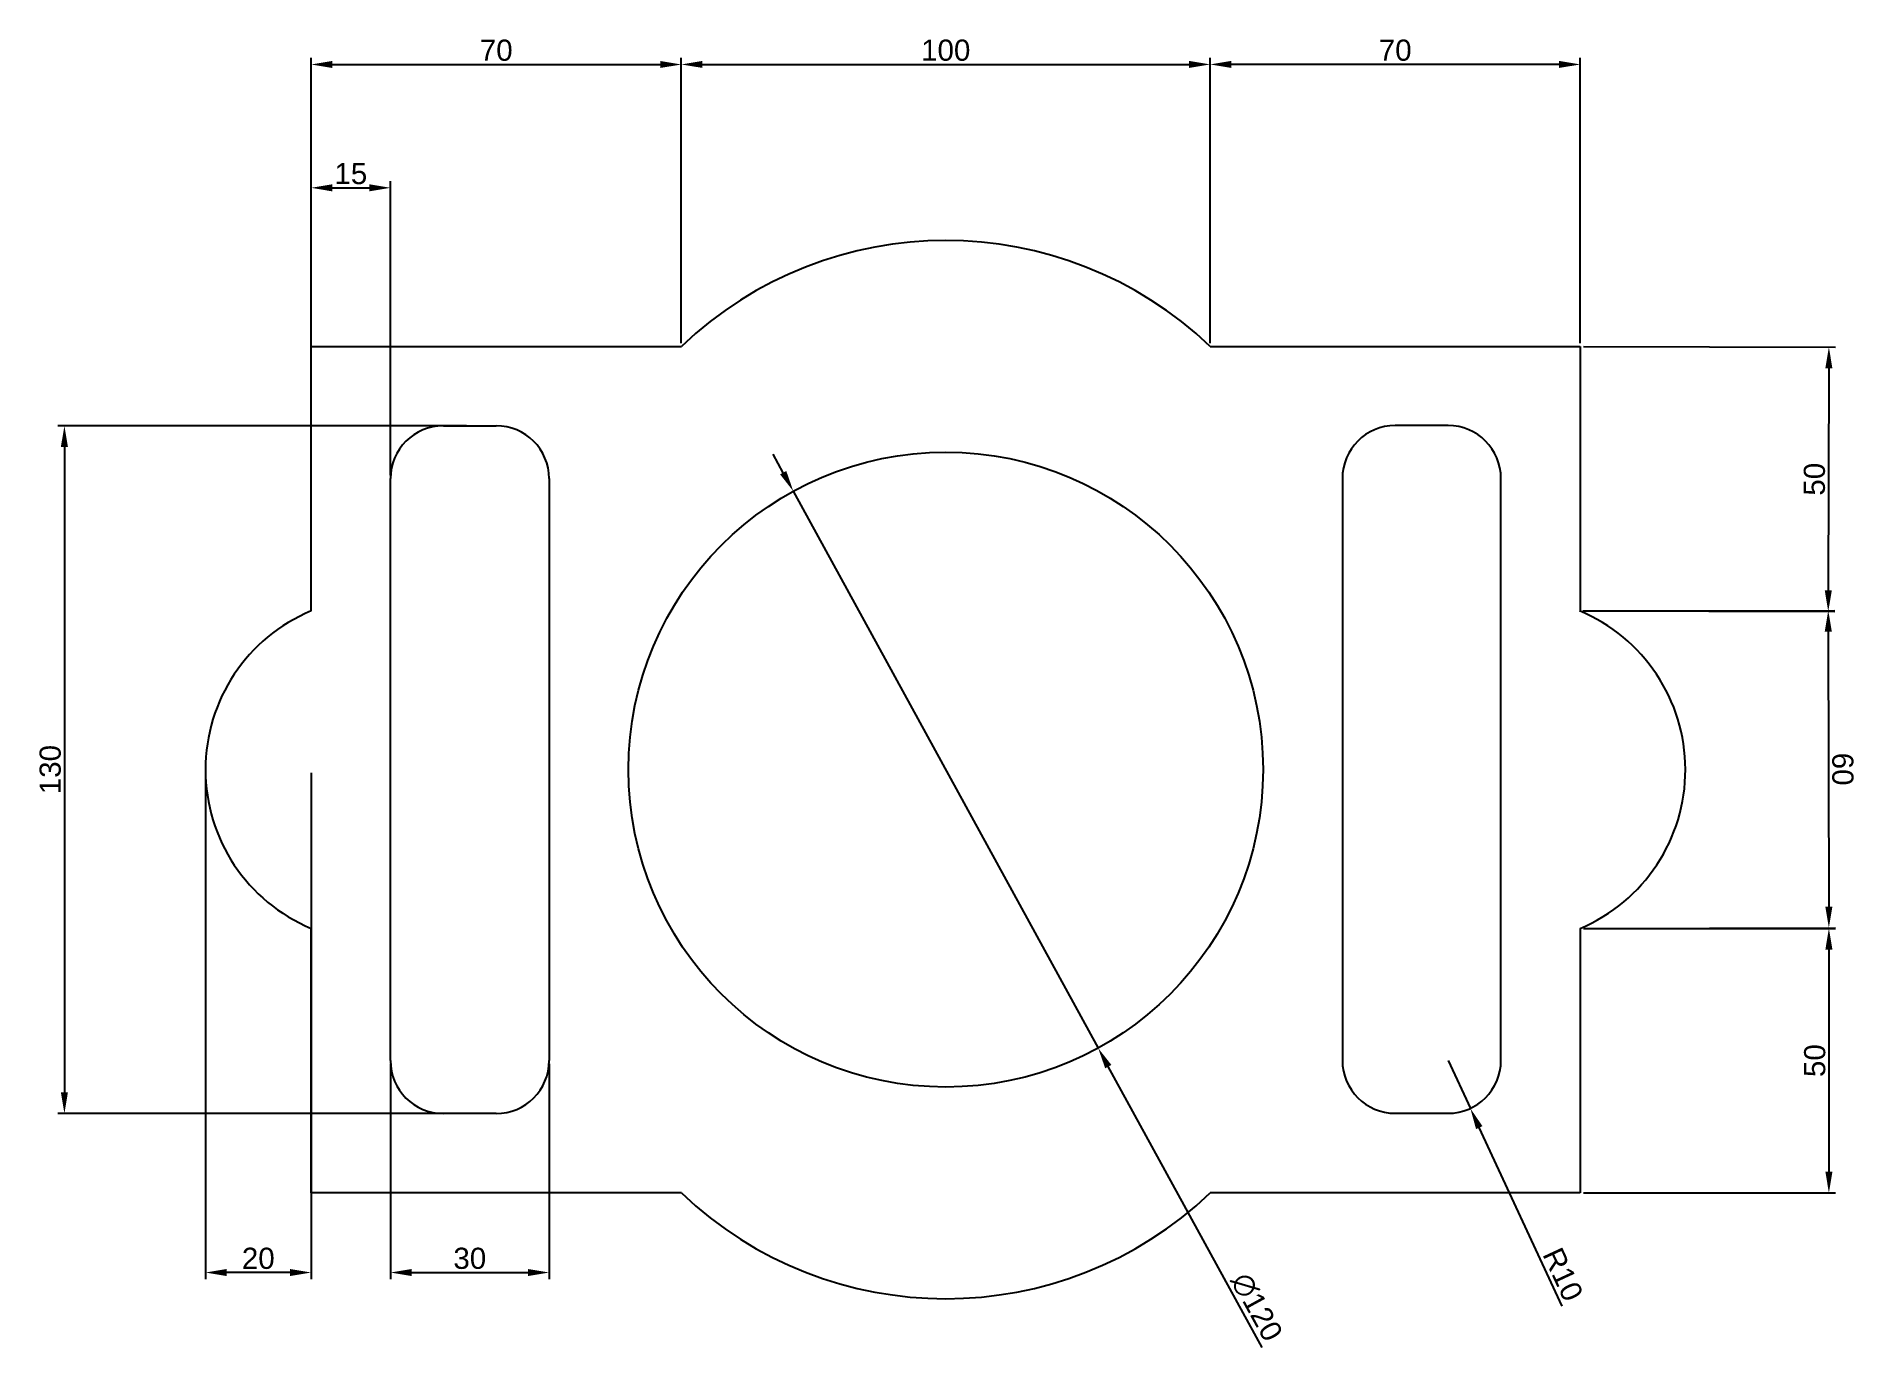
# Model space of a CAD drawing. Header units: millimetres. Extents: x 2076 to 2420, y 2025 to 2273.
import ezdxf

# ---------------------------------------------------------------- set-up
doc = ezdxf.new("R2010")
doc.units = ezdxf.units.MM
doc.layers.add('cotas', color=170, linetype='Continuous')
doc.styles.get("Standard").update_dxf_attribs({"font": 'arial.ttf'})
doc.dimstyles.new('ISO-25', dxfattribs={"dimtxt": 4, "dimasz": 4, "dimexe": 1.25, "dimexo": 0.625, "dimtad": 1, "dimtxsty": 'Standard', "dimcen": 2.5, "dimadec": 0, "dimazin": 0, "dimtfac": 1, "dimtmove": 0, "dimatfit": 3, "dimfxl": 1, "dimarcsym": 0})

# ---------------------------------------------------------------- blocks, each defined once
blk = doc.blocks.new('*D0')
at = {"layer": 'cotas', "color": 0, "lineweight": -2, "transparency": 16777216}
for p, q in [((2157.35, 2199.53), (2080.06, 2199.53)), ((2081.31, 2195.53), (2081.31, 2073.53)), ((2157.35, 2069.53), (2080.06, 2069.53))]:
    blk.add_line(p, q, dxfattribs=at)
at = {"layer": 'cotas', "color": 0, "transparency": 16777216}
for points in [[(2080.64, 2195.53), (2081.97, 2195.53), (2081.31, 2199.53)], [(2080.64, 2073.53), (2081.97, 2073.53), (2081.31, 2069.53)]]:
    blk.add_solid(points, dxfattribs=at)
at = {"layer": 'Defpoints', "color": 0, "transparency": 16777216}
for p in [(2157.97, 2199.53), (2081.31, 2069.53), (2157.97, 2069.53)]:
    blk.add_point(p, dxfattribs=at)
at = {"layer": 'cotas', "color": 0, "transparency": 16777216, "insert": (2078.64, 2134.53), "char_height": 4, "attachment_point": 5, "rotation": 90}
blk.add_mtext('130', dxfattribs=at)
blk = doc.blocks.new('*D1')
at = {"layer": 'cotas', "color": 0, "lineweight": -2, "transparency": 16777216}
for p, q in [((2142.97, 2078.9), (2142.97, 2038.23)), ((2172.97, 2078.9), (2172.97, 2038.23)), ((2146.97, 2039.48), (2168.97, 2039.48))]:
    blk.add_line(p, q, dxfattribs=at)
at = {"layer": 'cotas', "color": 0, "transparency": 16777216}
for points in [[(2146.97, 2040.14), (2146.97, 2038.81), (2142.97, 2039.48)], [(2168.97, 2040.14), (2168.97, 2038.81), (2172.97, 2039.48)]]:
    blk.add_solid(points, dxfattribs=at)
at = {"layer": 'Defpoints', "color": 0, "transparency": 16777216}
for p in [(2142.97, 2079.53), (2172.97, 2079.53), (2172.97, 2039.48)]:
    blk.add_point(p, dxfattribs=at)
at = {"layer": 'cotas', "color": 0, "transparency": 16777216, "insert": (2157.97, 2042.14), "char_height": 4, "attachment_point": 5}
blk.add_mtext('30', dxfattribs=at)
blk = doc.blocks.new('*D2')
at = {"layer": 'cotas', "color": 0, "lineweight": -2, "transparency": 16777216}
for p, q in [((2107.97, 2133.9), (2107.97, 2038.23)), ((2127.97, 2133.9), (2127.97, 2038.23)), ((2123.97, 2039.48), (2111.97, 2039.48))]:
    blk.add_line(p, q, dxfattribs=at)
at = {"layer": 'cotas', "color": 0, "transparency": 16777216}
for points in [[(2111.97, 2040.14), (2111.97, 2038.81), (2107.97, 2039.48)], [(2123.97, 2040.14), (2123.97, 2038.81), (2127.97, 2039.48)]]:
    blk.add_solid(points, dxfattribs=at)
at = {"layer": 'Defpoints', "color": 0, "transparency": 16777216}
for p in [(2107.97, 2134.53), (2127.97, 2134.53), (2107.97, 2039.48)]:
    blk.add_point(p, dxfattribs=at)
at = {"layer": 'cotas', "color": 0, "transparency": 16777216, "insert": (2117.97, 2042.14), "char_height": 4, "attachment_point": 5}
blk.add_mtext('20', dxfattribs=at)
blk = doc.blocks.new('*D3')
at = {"layer": 'cotas', "color": 0, "lineweight": -2, "transparency": 16777216}
for p, q in [((2127.97, 2190.15), (2127.97, 2245.75)), ((2131.97, 2244.5), (2138.97, 2244.5)), ((2142.97, 2190.15), (2142.97, 2245.75))]:
    blk.add_line(p, q, dxfattribs=at)
at = {"layer": 'cotas', "color": 0, "transparency": 16777216}
for points in [[(2131.97, 2245.17), (2131.97, 2243.83), (2127.97, 2244.5)], [(2138.97, 2245.17), (2138.97, 2243.83), (2142.97, 2244.5)]]:
    blk.add_solid(points, dxfattribs=at)
at = {"layer": 'Defpoints', "color": 0, "transparency": 16777216}
for p in [(2142.97, 2244.5), (2127.97, 2189.53), (2142.97, 2189.53)]:
    blk.add_point(p, dxfattribs=at)
at = {"layer": 'cotas', "color": 0, "transparency": 16777216, "insert": (2135.47, 2247.17), "char_height": 4, "attachment_point": 5}
blk.add_mtext('15', dxfattribs=at)
blk = doc.blocks.new('*D4')
at = {"layer": 'cotas', "color": 0, "lineweight": -2, "transparency": 16777216}
for p, q in [((2127.97, 2215.15), (2127.97, 2269.06)), ((2197.97, 2215.15), (2197.97, 2269.06)), ((2131.97, 2267.81), (2193.97, 2267.81))]:
    blk.add_line(p, q, dxfattribs=at)
at = {"layer": 'cotas', "color": 0, "transparency": 16777216}
for points in [[(2131.97, 2268.48), (2131.97, 2267.15), (2127.97, 2267.81)], [(2193.97, 2268.48), (2193.97, 2267.15), (2197.97, 2267.81)]]:
    blk.add_solid(points, dxfattribs=at)
at = {"layer": 'Defpoints', "color": 0, "transparency": 16777216}
for p in [(2197.97, 2267.81), (2127.97, 2214.53), (2197.97, 2214.53)]:
    blk.add_point(p, dxfattribs=at)
at = {"layer": 'cotas', "color": 0, "transparency": 16777216, "insert": (2162.97, 2270.48), "char_height": 4, "attachment_point": 5}
blk.add_mtext('70', dxfattribs=at)
blk = doc.blocks.new('*D5')
at = {"layer": 'cotas', "color": 0, "lineweight": -2, "transparency": 16777216}
for p, q in [((2197.97, 2215.15), (2197.97, 2269.07)), ((2297.97, 2215.15), (2297.97, 2269.07)), ((2201.97, 2267.82), (2293.97, 2267.82))]:
    blk.add_line(p, q, dxfattribs=at)
at = {"layer": 'cotas', "color": 0, "transparency": 16777216}
for points in [[(2201.97, 2268.49), (2201.97, 2267.16), (2197.97, 2267.82)], [(2293.97, 2268.49), (2293.97, 2267.16), (2297.97, 2267.82)]]:
    blk.add_solid(points, dxfattribs=at)
at = {"layer": 'Defpoints', "color": 0, "transparency": 16777216}
for p in [(2297.97, 2267.82), (2197.97, 2214.53), (2297.97, 2214.53)]:
    blk.add_point(p, dxfattribs=at)
at = {"layer": 'cotas', "color": 0, "transparency": 16777216, "insert": (2247.97, 2270.49), "char_height": 4, "attachment_point": 5}
blk.add_mtext('100', dxfattribs=at)
blk = doc.blocks.new('*D6')
at = {"layer": 'cotas', "color": 0, "lineweight": -2, "transparency": 16777216}
for p, q in [((2297.97, 2215.15), (2297.97, 2269.07)), ((2367.97, 2215.15), (2367.97, 2269.07)), ((2363.97, 2267.82), (2301.97, 2267.82))]:
    blk.add_line(p, q, dxfattribs=at)
at = {"layer": 'cotas', "color": 0, "transparency": 16777216}
for points in [[(2301.97, 2268.49), (2301.97, 2267.16), (2297.97, 2267.82)], [(2363.97, 2268.49), (2363.97, 2267.16), (2367.97, 2267.82)]]:
    blk.add_solid(points, dxfattribs=at)
at = {"layer": 'Defpoints', "color": 0, "transparency": 16777216}
for p in [(2297.97, 2267.82), (2297.97, 2214.53), (2367.97, 2214.53)]:
    blk.add_point(p, dxfattribs=at)
at = {"layer": 'cotas', "color": 0, "transparency": 16777216, "insert": (2332.97, 2270.49), "char_height": 4, "attachment_point": 5}
blk.add_mtext('70', dxfattribs=at)
blk = doc.blocks.new('*D7')
at = {"layer": 'cotas', "color": 0, "lineweight": -2, "transparency": 16777216}
for p, q in [((2368.6, 2214.53), (2416.23, 2214.41)), ((2414.97, 2210.41), (2414.87, 2168.41)), ((2368.48, 2164.53), (2416.11, 2164.41))]:
    blk.add_line(p, q, dxfattribs=at)
at = {"layer": 'cotas', "color": 0, "transparency": 16777216}
for points in [[(2414.31, 2210.41), (2415.64, 2210.41), (2414.98, 2214.41)], [(2414.2, 2168.42), (2415.54, 2168.41), (2414.86, 2164.41)]]:
    blk.add_solid(points, dxfattribs=at)
at = {"layer": 'Defpoints', "color": 0, "transparency": 16777216}
for p in [(2367.97, 2214.53), (2367.85, 2164.53), (2414.86, 2164.41)]:
    blk.add_point(p, dxfattribs=at)
at = {"layer": 'cotas', "color": 0, "transparency": 16777216, "insert": (2412.26, 2189.42), "char_height": 4, "attachment_point": 5, "rotation": 89.8583}
blk.add_mtext('50', dxfattribs=at)
blk = doc.blocks.new('*D8')
at = {"layer": 'cotas', "color": 0, "lineweight": -2, "transparency": 16777216}
for p, q in [((2368.48, 2164.53), (2416.11, 2164.63)), ((2414.87, 2160.63), (2414.98, 2108.63)), ((2368.6, 2104.53), (2416.23, 2104.63))]:
    blk.add_line(p, q, dxfattribs=at)
at = {"layer": 'cotas', "color": 0, "transparency": 16777216}
for points in [[(2415.54, 2160.63), (2414.2, 2160.63), (2414.86, 2164.63)], [(2415.64, 2108.63), (2414.31, 2108.63), (2414.98, 2104.63)]]:
    blk.add_solid(points, dxfattribs=at)
at = {"layer": 'Defpoints', "color": 0, "transparency": 16777216}
for p in [(2367.85, 2164.53), (2367.97, 2104.53), (2414.98, 2104.63)]:
    blk.add_point(p, dxfattribs=at)
at = {"layer": 'cotas', "color": 0, "transparency": 16777216, "insert": (2417.59, 2134.63), "char_height": 4, "attachment_point": 5, "rotation": 270.1181}
blk.add_mtext('60', dxfattribs=at)
blk = doc.blocks.new('*D9')
at = {"layer": 'cotas', "color": 0, "lineweight": -2, "transparency": 16777216}
for p, q in [((2368.6, 2104.53), (2416.23, 2104.53)), ((2414.98, 2100.53), (2414.98, 2058.53)), ((2368.6, 2054.53), (2416.23, 2054.53))]:
    blk.add_line(p, q, dxfattribs=at)
at = {"layer": 'cotas', "color": 0, "transparency": 16777216}
for points in [[(2414.32, 2100.53), (2415.65, 2100.53), (2414.98, 2104.53)], [(2414.32, 2058.53), (2415.65, 2058.53), (2414.98, 2054.53)]]:
    blk.add_solid(points, dxfattribs=at)
at = {"layer": 'Defpoints', "color": 0, "transparency": 16777216}
for p in [(2367.97, 2104.53), (2367.97, 2054.53), (2414.98, 2054.53)]:
    blk.add_point(p, dxfattribs=at)
at = {"layer": 'cotas', "color": 0, "transparency": 16777216, "insert": (2412.32, 2079.53), "char_height": 4, "attachment_point": 5, "rotation": 90}
blk.add_mtext('50', dxfattribs=at)
blk = doc.blocks.new('*D10')
at = {"layer": 'cotas', "color": 0, "lineweight": -2, "transparency": 16777216}
for p, q in [((2217.23, 2190.66), (2215.31, 2194.17)), ((2219.15, 2187.15), (2276.79, 2081.9)), ((2307.8, 2025.29), (2278.72, 2078.4))]:
    blk.add_line(p, q, dxfattribs=at)
at = {"layer": 'cotas', "color": 0, "transparency": 16777216}
for points in [[(2217.82, 2190.98), (2216.65, 2190.34), (2219.15, 2187.15)], [(2279.3, 2078.72), (2278.13, 2078.08), (2276.79, 2081.9)]]:
    blk.add_solid(points, dxfattribs=at)
at = {"layer": 'Defpoints', "color": 0, "transparency": 16777216}
for p in [(2219.15, 2187.15), (2276.79, 2081.9)]:
    blk.add_point(p, dxfattribs=at)
at = {"layer": 'cotas', "color": 0, "transparency": 16777216, "insert": (2306.77, 2032.95), "char_height": 4, "attachment_point": 5, "rotation": 298.7082}
blk.add_mtext('∅120', dxfattribs=at)
blk = doc.blocks.new('*D56')
at = {"layer": 'cotas', "color": 0, "lineweight": -2, "transparency": 16777216}
for p, q in [((2342.97, 2079.57), (2347.18, 2070.5)), ((2364.54, 2033.1), (2348.87, 2066.87))]:
    blk.add_line(p, q, dxfattribs=at)
at = {"layer": 'cotas', "color": 0, "transparency": 16777216}
blk.add_solid([(2349.47, 2067.15), (2348.26, 2066.59), (2347.18, 2070.5)], dxfattribs=at)
at = {"layer": 'Defpoints', "color": 0, "transparency": 16777216}
for p in [(2342.97, 2079.57), (2347.18, 2070.5)]:
    blk.add_point(p, dxfattribs=at)
at = {"layer": 'cotas', "color": 0, "transparency": 16777216, "insert": (2364.69, 2039.12), "char_height": 4, "attachment_point": 5, "rotation": 294.8932}
blk.add_mtext('R10', dxfattribs=at)

msp = doc.modelspace()

# ---------------------------------------------------------------- linework, layer by layer
for p, q in [((2127.974, 2214.53), (2197.974, 2214.53)), ((2127.974, 2164.53), (2127.974, 2214.53)), ((2297.974, 2214.53), (2367.974, 2214.53)), ((2367.974, 2214.53), (2367.974, 2164.478)), ((2152.974, 2199.53), (2162.974, 2199.53)), ((2342.974, 2199.571), (2332.974, 2199.571)), ((2142.974, 2134.53), (2142.974, 2189.53)), ((2172.974, 2189.53), (2172.974, 2079.53)), ((2322.974, 2189.571), (2322.974, 2079.571)), ((2352.974, 2134.571), (2352.974, 2189.571)), ((2142.974, 2079.53), (2142.974, 2134.53)), ((2352.974, 2079.571), (2352.974, 2134.571)), ((2127.974, 2054.53), (2127.974, 2104.53)), ((2367.974, 2104.53), (2367.974, 2054.53)), ((2162.974, 2069.53), (2152.974, 2069.53)), ((2332.974, 2069.571), (2342.974, 2069.571)), ((2197.974, 2054.53), (2127.974, 2054.53)), ((2367.974, 2054.53), (2297.974, 2054.53))]:
    msp.add_line(p, q)
msp.add_circle((2247.974, 2134.53), 60)
for centre, radius, start, end in [((2247.974, 2162.03), 72.5, 46.39718, 133.60282), ((2152.974, 2189.53), 10, 90, 180), ((2162.974, 2189.53), 10, 0, 90), ((2332.974, 2189.571), 10, 90, 180), ((2342.974, 2189.571), 10, 0, 90), ((2140.474, 2134.53), 32.5, 112.61986, 247.38014), ((2355.311, 2134.504), 32.539, 292.9018, 67.3344), ((2152.974, 2079.53), 10, 180, 270), ((2162.974, 2079.53), 10, 270, 0), ((2332.974, 2079.571), 10, 180, 270), ((2342.974, 2079.571), 10, 270, 0), ((2247.974, 2107.03), 72.5, 226.39718, 313.60282)]:
    msp.add_arc(centre, radius, start, end)

# ---------------------------------------------------------------- dimensions: what is measured, and where the dimension line sits
at = {"layer": 'cotas'}
for base, p1, p2, picture, middle in [((2197.974, 2267.815), (2127.974, 2214.53), (2197.974, 2214.53), '*D4', (2162.974, 2270.482)), ((2297.974, 2267.823), (2197.974, 2214.53), (2297.974, 2214.53), '*D5', (2247.974, 2270.491)), ((2297.974, 2267.823), (2367.974, 2214.53), (2297.974, 2214.53), '*D6', (2332.974, 2270.491)), ((2142.974, 2244.5), (2127.974, 2189.53), (2142.974, 2189.53), '*D3', (2135.474, 2247.167)), ((2107.974, 2039.475), (2127.974, 2134.53), (2107.974, 2134.53), '*D2', (2117.974, 2042.143)), ((2172.974, 2039.475), (2142.974, 2079.53), (2172.974, 2079.53), '*D1', (2157.974, 2042.144))]:
    dim = msp.add_linear_dim(base=base, p1=p1, p2=p2, dimstyle='ISO-25', dxfattribs=at)
    dim.commit()
    dim.dimension.update_dxf_attribs({"geometry": picture, "text_midpoint": middle})
for p1, p2, picture, middle in [((2367.974, 2214.53), (2367.85, 2164.53), '*D7', (2412.256, 2189.42)), ((2367.85, 2164.53), (2367.974, 2104.53), '*D8', (2417.59, 2134.632))]:
    dim = msp.add_aligned_dim(p1=p1, p2=p2, distance=47.011, dimstyle='ISO-25', dxfattribs=at)
    dim.commit()
    dim.dimension.update_dxf_attribs({"geometry": picture, "text_midpoint": middle})
for base, p1, p2, picture, middle in [((2081.306, 2069.53), (2157.974, 2199.53), (2157.974, 2069.53), '*D0', (2078.638, 2134.53)), ((2414.984, 2054.53), (2367.974, 2104.53), (2367.974, 2054.53), '*D9', (2412.317, 2079.53))]:
    dim = msp.add_linear_dim(base=base, p1=p1, p2=p2, angle=90, dimstyle='ISO-25', dxfattribs=at)
    dim.commit()
    dim.dimension.update_dxf_attribs({"geometry": picture, "text_midpoint": middle})
dim = msp.add_diameter_dim_2p(p1=(2219.153, 2187.154), p2=(2276.795, 2081.905), dimstyle='ISO-25', dxfattribs=at)
dim.commit()
dim.dimension.update_dxf_attribs({"geometry": '*D10', "text_midpoint": (2304.335, 2031.619), "dimtype": 163})
dim = msp.add_radius_dim(center=(2342.974, 2079.571), mpoint=(2347.183, 2070.5), dimstyle='ISO-25', dxfattribs=at)
dim.commit()
dim.dimension.update_dxf_attribs({"geometry": '*D56', "text_midpoint": (2362.267, 2037.994), "dimtype": 164})

doc.saveas('drawing.dxf')
